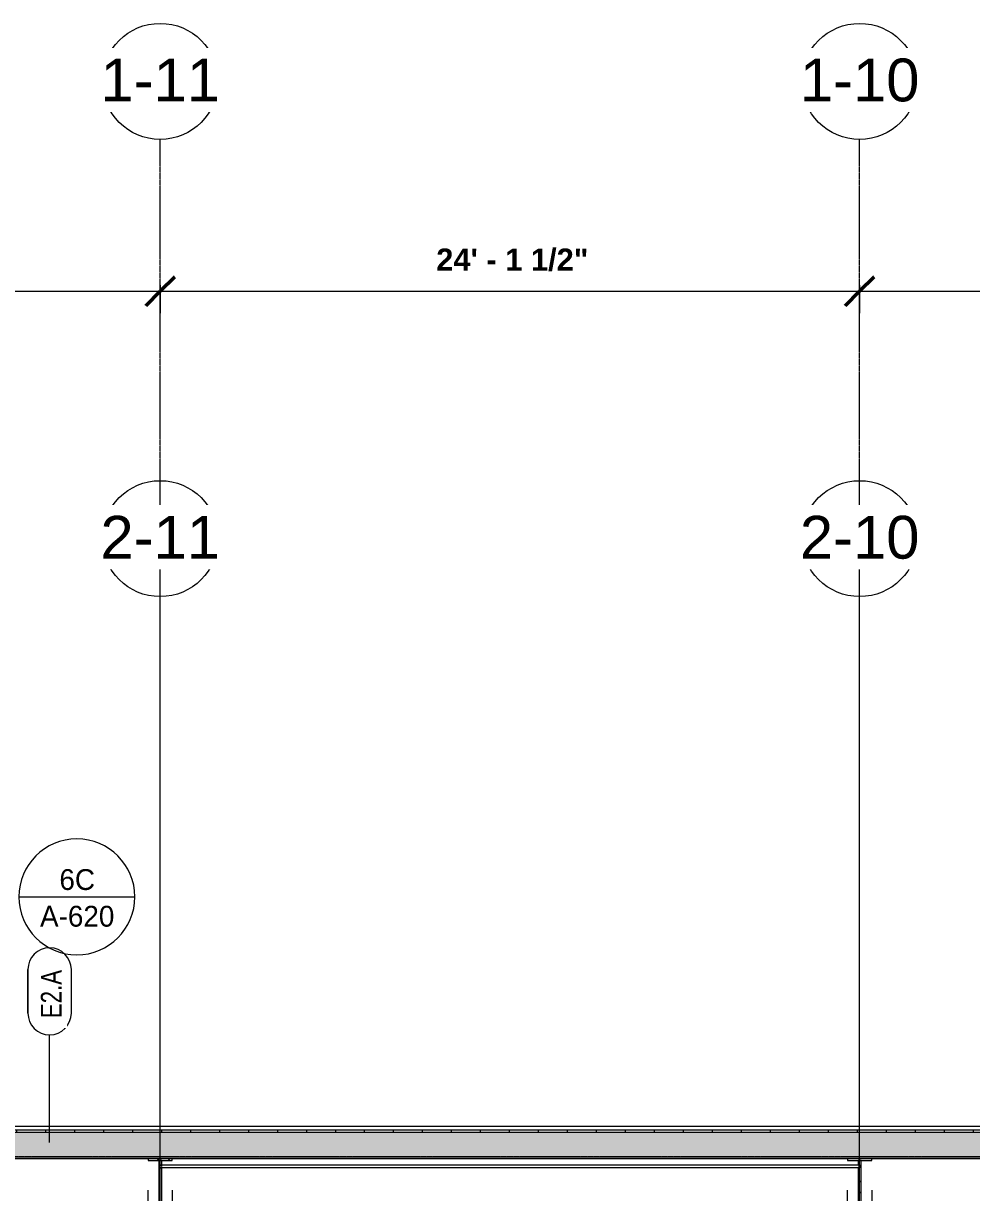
# Model space of a CAD drawing. Header units: inches. Extents: x 21592 to 24810, y -23179 to -20467.
# Drawn here: x 23318.8 to 23711.2, y -21149.1 to -20665.1 of the extents above; entities that cross this region are included whole.
import ezdxf

# ---------------------------------------------------------------- set-up
doc = ezdxf.new("R2010")
doc.units = ezdxf.units.IN
doc.header["$MEASUREMENT"] = 0
doc.linetypes.add('Grid Line 1_2_', pattern=[0.875, 0.5, -0.125, 0.125, -0.125])
for name, color, linetype, lineweight in [('A-ANNO-DIMS', 211, 'Continuous', 9), ('A-ANNO-DIMS-96', 211, 'Continuous', 9), ('A-ANNO-SYMB', 150, 'Continuous', 9), ('A-WALL', 113, 'Continuous', 20), ('A-WALL-IDEN', 211, 'Continuous', 9), ('A-WALL-PATT', 111, 'Continuous', 50), ('S-BEAM', 12, 'Continuous', 20), ('S-GRID', 1, 'Continuous', 9), ('S-GRID-IDEN', 1, 'Continuous', 9)]:
    doc.layers.add(name, color=color, linetype=linetype, lineweight=lineweight)
doc.styles.add('Arial', font='arial.ttf', dxfattribs={"height": 17.703593})
doc.styles.add('Arial_B', font='arialbd.ttf', dxfattribs={"height": 9.132806})
doc.styles.add('Century Gothic', font='GOTHIC.TTF', dxfattribs={"height": 8.622671})
doc.styles.add('Century Gothic_1', font='GOTHIC.TTF', dxfattribs={"width": 0.8, "height": 8.622671})
doc.dimstyles.new('OD_Dimension', dxfattribs={"dimscale": 12, "dimtxt": 9, "dimasz": 1, "dimexe": 0.75, "dimexo": 0.5, "dimgap": 0.5, "dimtad": 1, "dimdec": 3, "dimrnd": 0.125, "dimzin": 1, "dimdsep": 46, "dimlunit": 4, "dimtxsty": 'Arial_B', "dimblk1": 'OBLIQUE', "dimblk2": 'OBLIQUE', "dimsah": 1, "dimcen": 0.09, "dimdle": 0.75, "dimazin": 0, "dimtfac": 1, "dimtdec": 4, "dimtix": 1, "dimtmove": 0, "dimatfit": 3, "dimfxl": 1, "dimtvp": 1, "dimtfill": 1, "dimfrac": 2, "dimtolj": 1, "dimtzin": 0, "dimlwd": 13, "dimlwe": 13, "dimarcsym": 2})
pattern_1 = [(225, (23664.89, -22360.053), (9.503515, -9.503515), []), (225, (23664.89, -22374.453), (9.503515, -9.503515), [])]
pattern_2 = [(225, (23375.39, -22360.053), (9.503515, -9.503515), []), (225, (23375.39, -22374.453), (9.503515, -9.503515), [])]

# ---------------------------------------------------------------- blocks, each defined once
blk = doc.blocks.new('columns and girder2 - one-V16-Enlarged First Floor Plan _West_')
at = {"layer": 'S-BEAM', "lineweight": 9}
h = blk.add_hatch(dxfattribs=at)
h.set_pattern_fill('FP_22', color=8, style=0, pattern_type=2)
h.set_pattern_definition(pattern_1)
h.paths.add_polyline_path([(5, -0.5), (-5, -0.5), (-5, -2), (5, -2)], flags=0)
h.paths.add_polyline_path([(-5, -17.03), (-5, -18.55), (5, -18.55), (5, -17.03), (1.2, -17.03)], flags=0)
h.paths.add_polyline_path([(1.2, -1204.89), (-5, -1204.89), (-5, -1206.4), (5, -1206.4), (5, -1204.89)], flags=0)
h.paths.add_polyline_path([(5, -1224.25), (-5, -1224.25), (-5, -1225), (5, -1225)], flags=0)
h = blk.add_hatch(dxfattribs=at)
h.set_pattern_fill('FP_22', color=8, style=0, pattern_type=2)
h.set_pattern_definition(pattern_1)
h.paths.add_polyline_path([(0.62, -2), (-0.63, -2), (-0.63, -17.03), (0.62, -17.03), (0.62, -5.72), (-0.03, -5.71), (-0.21, -5.61), (-0.32, -5.43), (-0.36, -5.22), (-0.32, -5.01), (-0.22, -4.84), (-0.11, -4.75), (0.11, -4.72), (0.62, -4.72), (0.62, -3.92)], flags=0)
h.paths.add_polyline_path([(0.62, -1206.4), (-0.63, -1206.4), (-0.63, -1224.25), (0.62, -1224.25), (0.62, -1222.25), (-0.05, -1222.23), (-0.29, -1222.1), (-0.41, -1221.75), (-0.29, -1221.4), (-0.01, -1221.25), (0.62, -1221.25), (0.62, -1214.31)], flags=0)
at = {"layer": 'S-BEAM', "color": 43, "lineweight": 13}
for p, q in [((-5, -1211.89), (-5, -1206.4)), ((5, -1206.4), (5, -1211.89))]:
    blk.add_line(p, q, dxfattribs=at)
at = {"layer": 'S-BEAM', "color": 7}
for p, q in [((-0.63, -1206.4), (-0.63, -1224.25)), ((0.62, -1221.25), (0.62, -1206.4)), ((5, -1224.25), (-5, -1224.25)), ((-5, -1224.25), (-5, -1225)), ((-0.63, -1224.25), (0.62, -1224.25)), ((0.62, -1224.25), (0.62, -1222.25)), ((5, -1225), (5, -1224.25))]:
    blk.add_line(p, q, dxfattribs=at)
blk = doc.blocks.new('columns and girder2 - one-V17-Enlarged First Floor Plan _West_')
at = {"layer": 'S-BEAM', "lineweight": 9}
h = blk.add_hatch(dxfattribs=at)
h.set_pattern_fill('FP_23', color=8, style=0, pattern_type=2)
h.set_pattern_definition(pattern_2)
h.paths.add_polyline_path([(5, -0.5), (-5, -0.5), (-5, -2), (5, -2)], flags=0)
h.paths.add_polyline_path([(-5, -17.03), (-5, -18.55), (5, -18.55), (5, -17.03)], flags=0)
h.paths.add_polyline_path([(-5, -1204.89), (-5, -1206.4), (5, -1206.4), (5, -1204.89)], flags=0)
h.paths.add_polyline_path([(5, -1224.25), (-5, -1224.25), (-5, -1225), (5, -1225)], flags=0)
h = blk.add_hatch(dxfattribs=at)
h.set_pattern_fill('FP_23', color=8, style=0, pattern_type=2)
h.set_pattern_definition(pattern_2)
h.paths.add_polyline_path([(0.62, -2), (-0.63, -2), (-0.63, -4.72), (0, -4.72), (0.26, -4.87), (0.35, -5.27), (0.26, -5.57), (0, -5.72), (-0.63, -5.72), (-0.63, -17.03), (0.62, -17.03), (0.62, -3.92)], flags=0)
h.paths.add_polyline_path([(-0.63, -1206.4), (-0.59, -1221.25), (-0.26, -1221.27), (-0.02, -1221.4), (0.1, -1221.75), (-0.02, -1222.1), (-0.3, -1222.25), (-0.63, -1222.25), (-0.63, -1224.25), (0.62, -1224.25), (0.62, -1206.4)], flags=0)
at = {"layer": 'S-BEAM', "color": 43, "lineweight": 13}
for p, q in [((-5, -1211.89), (-5, -1206.4)), ((5, -1206.4), (5, -1211.89))]:
    blk.add_line(p, q, dxfattribs=at)
at = {"layer": 'S-BEAM', "color": 7}
for p, q in [((-0.63, -1206.4), (-0.63, -1221.25)), ((0.62, -1224.25), (0.62, -1206.4)), ((5, -1224.25), (-5, -1224.25)), ((-5, -1224.25), (-5, -1225)), ((-0.63, -1222.25), (-0.63, -1224.25)), ((-0.63, -1224.25), (0.62, -1224.25)), ((5, -1225), (5, -1224.25))]:
    blk.add_line(p, q, dxfattribs=at)
blk = doc.blocks.new('Round Bar - 1_-1262143-Enlarged First Floor Plan _West_')
at = {"layer": 'S-BEAM', "color": 43, "lineweight": 13}
for p, q in [((23520.73, -21137.8), (23375.69, -21137.8)), ((23375.69, -21138.8), (23520.73, -21138.8))]:
    blk.add_line(p, q, dxfattribs=at)
for start_param, end_param in [(0, 3.141593), (3.141593, 6.283185)]:
    blk.add_ellipse((23375.69, -21138.3), major_axis=(0, 0.5), ratio=0.802206, start_param=start_param, end_param=end_param, dxfattribs=at)
blk = doc.blocks.new('Round Bar - 1_-1262172-Enlarged First Floor Plan _West_')
at = {"layer": 'S-BEAM', "color": 43, "lineweight": 13}
for p, q in [((23664.9, -21137.8), (23519.86, -21137.8)), ((23519.86, -21138.8), (23664.9, -21138.8))]:
    blk.add_line(p, q, dxfattribs=at)
for start_param, end_param in [(0, 3.141593), (3.141593, 6.283185)]:
    blk.add_ellipse((23664.9, -21138.3), major_axis=(0, 0.5), ratio=0.802206, start_param=start_param, end_param=end_param, dxfattribs=at)
blk = doc.blocks.new('Grid - Grid Head - Circle-14747-Enlarged First Floor Plan _West_')
at = {"layer": 'S-GRID-IDEN'}
blk.add_circle((0, 0), 0.25, dxfattribs=at)
blk = doc.blocks.new('DIMBLOCK4-Enlarged First Floor Plan _West_')
at = {"layer": 'A-ANNO-DIMS-96', "lineweight": 50}
for p, q in [((23085.89, -20776.03), (23091.89, -20770.03)), ((23375.39, -20776.03), (23381.39, -20770.03)), ((23085.89, -20776.03), (23079.89, -20782.03)), ((23375.39, -20776.03), (23369.39, -20782.03))]:
    blk.add_line(p, q, dxfattribs=at)
at = {"layer": 'A-ANNO-DIMS-96', "lineweight": 13}
for p, q in [((23085.89, -20773.55), (23085.89, -20785.03)), ((23085.89, -20776.03), (23085.89, -20773.55)), ((23375.39, -20773.55), (23375.39, -20785.03)), ((23375.39, -20776.03), (23375.39, -20773.55)), ((23085.89, -20776.03), (23375.39, -20776.03))]:
    blk.add_line(p, q, dxfattribs=at)
at = {"layer": 'A-ANNO-DIMS-96', "color": 0, "lineweight": 13, "insert": (23200.14, -20758.33), "char_height": 9.1328, "width": 73.2, "attachment_point": 1, "line_spacing_factor": 0.938532, "style": 'Arial_B', "bg_fill": 3, "box_fill_scale": 1.25, "bg_fill_color": 0, "bg_fill_transparency": 0}
blk.add_mtext('24\' - 1 1/2"', dxfattribs=at)
blk = doc.blocks.new('_Oblique')
at = {"color": 0, "linetype": 'ByBlock', "lineweight": -2}
blk.add_line((-0.5, -0.5), (0.5, 0.5), dxfattribs=at)
blk = doc.blocks.new('DIMBLOCK5-Enlarged First Floor Plan _West_')
at = {"layer": 'A-ANNO-DIMS-96', "lineweight": 50}
for p, q in [((23375.39, -20776.03), (23381.39, -20770.03)), ((23664.89, -20776.03), (23670.89, -20770.03)), ((23375.39, -20776.03), (23369.39, -20782.03)), ((23664.89, -20776.03), (23658.89, -20782.03))]:
    blk.add_line(p, q, dxfattribs=at)
at = {"layer": 'A-ANNO-DIMS-96', "lineweight": 13}
for p, q in [((23375.39, -20773.55), (23375.39, -20785.03)), ((23375.39, -20776.03), (23375.39, -20773.55)), ((23664.89, -20773.55), (23664.89, -20785.03)), ((23664.89, -20776.03), (23664.89, -20773.55)), ((23375.39, -20776.03), (23664.89, -20776.03))]:
    blk.add_line(p, q, dxfattribs=at)
at = {"layer": 'A-ANNO-DIMS-96', "color": 0, "lineweight": 13, "insert": (23489.64, -20758.33), "char_height": 9.1328, "width": 73.2, "attachment_point": 1, "line_spacing_factor": 0.938532, "style": 'Arial_B', "bg_fill": 3, "box_fill_scale": 1.25, "bg_fill_color": 0, "bg_fill_transparency": 0}
blk.add_mtext('24\' - 1 1/2"', dxfattribs=at)
blk = doc.blocks.new('DIMBLOCK6-Enlarged First Floor Plan _West_')
at = {"layer": 'A-ANNO-DIMS-96', "lineweight": 50}
for p, q in [((23664.89, -20776.03), (23670.89, -20770.03)), ((23954.39, -20776.03), (23960.39, -20770.03)), ((23664.89, -20776.03), (23658.89, -20782.03)), ((23954.39, -20776.03), (23948.39, -20782.03))]:
    blk.add_line(p, q, dxfattribs=at)
at = {"layer": 'A-ANNO-DIMS-96', "lineweight": 13}
for p, q in [((23664.89, -20773.55), (23664.89, -20785.03)), ((23664.89, -20776.03), (23664.89, -20773.55)), ((23954.39, -20773.55), (23954.39, -20785.03)), ((23954.39, -20776.03), (23954.39, -20773.55)), ((23664.89, -20776.03), (23954.39, -20776.03))]:
    blk.add_line(p, q, dxfattribs=at)
at = {"layer": 'A-ANNO-DIMS-96', "color": 0, "lineweight": 13, "insert": (23779.14, -20758.33), "char_height": 9.1328, "width": 73.2, "attachment_point": 1, "line_spacing_factor": 0.938532, "style": 'Arial_B', "bg_fill": 3, "box_fill_scale": 1.25, "bg_fill_color": 0, "bg_fill_transparency": 0}
blk.add_mtext('24\' - 1 1/2"', dxfattribs=at)
blk = doc.blocks.new('Wall Tag - 1_4_-1369832-Enlarged First Floor Plan _West_')
at = {"layer": 'A-WALL-IDEN', "color": 153}
for p, q in [((-0.0822, 0.0968), (0.1053, 0.0968)), ((0.1053, 0.0968), (-0.0822, 0.0968)), ((-0.0822, -0.0907), (0.1053, -0.0907)), ((-0.0822, -0.0907), (0.1053, -0.0907))]:
    blk.add_line(p, q, dxfattribs=at)
for centre, start, end in [((-0.0822, 0.0031), 90, 270), ((-0.0822, 0.0031), 90, 270), ((0.1053, 0.0031), 270, 90), ((0.1053, 0.0031), 270, 90)]:
    blk.add_arc(centre, 0.0937, start, end, dxfattribs=at)
blk = doc.blocks.new('Floor Plan - Callout Head-19020-Enlarged First Floor Plan _West_')
at = {"layer": 'A-ANNO-SYMB'}
blk.add_line((-0.25, 0), (0.25, 0), dxfattribs=at)
for start, end in [(360, 180), (180, 360)]:
    blk.add_arc((0, 0), 0.25, start, end, dxfattribs=at)

msp = doc.modelspace()

# ---------------------------------------------------------------- hatches: boundary and pattern name
at = {"layer": 'A-WALL-PATT', "lineweight": 9}
h = msp.add_hatch(dxfattribs=at)
h.set_pattern_fill('FP_7', color=8, style=0, pattern_type=2)
h.set_pattern_definition([(161.57, (0.48, 0.48), (-3.839953776, -1.544e-05), [0, -27.322, 3.034, 0]), (18.43, (-0.48, 0.48), (-3.839953776, 1.544e-05), [0, -27.322, 3.034, 0]), (108.43, (0.48, 0.48), (1.919622, -9.60052459), [9.106, -21.25]), (71.57, (-0.48, 0.48), (1.919622, 9.60052459), [9.106, -21.25])])
h.paths.add_polyline_path([(22783.8902, -21134.3028), (22847.0152, -21134.3028), (22847.0152, -21128.4278), (22847.7652, -21128.4278), (22847.7652, -21124.3028), (22781.3902, -21124.3028), (22781.3902, -21134.3028), (22782.3902, -21134.3028)], flags=0)
h.paths.add_polyline_path([(23200.4551, -21134.3028), (24312.2251, -21134.3028), (24312.2251, -21124.3028), (23072.7652, -21124.3028), (23072.7652, -21128.4278), (23073.5152, -21128.4278), (23073.5152, -21134.3028), (23126.3371, -21134.3028)], flags=0)
h.paths.add_polyline_path([(22920.5152, -21134.3028), (22928.0152, -21134.3028), (22928.0152, -21128.4278), (22928.7652, -21128.4278), (22928.7652, -21124.3028), (22919.7652, -21124.3028), (22919.7652, -21128.4278), (22920.5152, -21128.4278)], flags=0)
h = msp.add_hatch(dxfattribs=at)
h.set_pattern_fill('FP_10', color=8, style=0, pattern_type=2)
h.set_pattern_definition([(0, (0, 0), (0, 12), []), (90, (0, 0), (-12, 7e-16), [])])
h.paths.add_polyline_path([(22782.3902, -21124.3028), (22847.7652, -21124.3028), (22847.7652, -21123.3028), (22782.3902, -21123.3028)], flags=0)
h.paths.add_polyline_path([(23719.2811, -21124.3028), (24312.2251, -21124.3028), (24312.2251, -21123.3028), (23072.7652, -21123.3028), (23072.7652, -21124.3028), (23645.1631, -21124.3028)], flags=0)
h.paths.add_polyline_path([(22928.7652, -21124.3028), (22928.7652, -21123.3028), (22919.7652, -21123.3028), (22919.7652, -21124.3028)], flags=0)

# ---------------------------------------------------------------- linework, layer by layer
at = {"layer": 'A-WALL', "color": 7}
for p, q in [((24312.2251, -21121.8028), (23072.7652, -21121.8028)), ((24312.2251, -21123.3028), (23072.7652, -21123.3028)), ((24312.2251, -21124.3028), (23072.7652, -21124.3028)), ((23072.7652, -21135.0528), (24312.2251, -21135.0528)), ((23073.5152, -21134.3028), (24312.2251, -21134.3028))]:
    msp.add_line(p, q, dxfattribs=at)
at = {"layer": 'A-WALL-IDEN', "color": 153}
msp.add_line((23329.6183, -21128.4278), (23329.6183, -21083.8231), dxfattribs=at)
at = {"layer": 'S-GRID', "linetype": 'Grid Line 1_2_'}
for p, q in [((23375.3902, -22879.3028), (23375.3902, -20713.1265)), ((23664.8902, -22879.3028), (23664.8902, -20713.1265)), ((23375.3902, -23130.6211), (23375.3902, -20902.4278)), ((23664.8902, -23130.6211), (23664.8902, -20902.4278)), ((24694.7891, -21124.3028), (22748.0152, -21124.3028)), ((24742.7891, -21134.3028), (22748.0152, -21134.3028))]:
    msp.add_line(p, q, dxfattribs=at)

# ---------------------------------------------------------------- block references
at = {"layer": 'A-WALL-IDEN', "color": 153, "xscale": 95.99999999999994, "yscale": 95.99999999999994, "zscale": 95.99999999999994, "rotation": 89.99999999999991}
msp.add_blockref('Wall Tag - 1_4_-1369832-Enlarged First Floor Plan _West_', (23329.912, -21066.9278), dxfattribs=at)
at = {"layer": 'S-BEAM', "color": 43, "lineweight": 13, "rotation": 180}
for name, p in [('columns and girder2 - one-V17-Enlarged First Floor Plan _West_', (23375.3902, -22360.0528)), ('columns and girder2 - one-V16-Enlarged First Floor Plan _West_', (23664.8902, -22360.0528))]:
    msp.add_blockref(name, p, dxfattribs=at)
at = {"layer": 'S-BEAM', "color": 43, "lineweight": 13}
for name in ['Round Bar - 1_-1262143-Enlarged First Floor Plan _West_', 'Round Bar - 1_-1262172-Enlarged First Floor Plan _West_']:
    msp.add_blockref(name, (0, 0), dxfattribs=at)
at = {"layer": 'S-GRID-IDEN', "xscale": 95.99999999999994, "yscale": 95.99999999999994, "zscale": 95.99999999999994}
for p in [(23375.3902, -20689.1265), (23664.8902, -20689.1265), (23375.3902, -20878.4278), (23664.8902, -20878.4278)]:
    msp.add_blockref('Grid - Grid Head - Circle-14747-Enlarged First Floor Plan _West_', p, dxfattribs=at)

# ---------------------------------------------------------------- texts
at = {"layer": 'A-ANNO-SYMB', "char_height": 8.62267, "attachment_point": 2, "line_spacing_factor": 0.984117, "style": 'Century Gothic'}
for s, insert, width in [('6C', (23341.024, -21015.2382), 19.44), ('A-620', (23341.024, -21030.4304), 38.88)]:
    msp.add_mtext(s, dxfattribs=dict(at, insert=insert, width=width))

# ---------------------------------------------------------------- next in the draw order: texts
at = {"layer": 'A-WALL-IDEN', "insert": (23325.9777, -21066.9567), "char_height": 8.62267, "width": 23.76, "attachment_point": 2, "rotation": 90, "line_spacing_factor": 0.984117, "style": 'Century Gothic_1', "bg_fill": 3, "box_fill_scale": 1.25, "bg_fill_color": 0, "bg_fill_transparency": 0}
msp.add_mtext('E2.A', dxfattribs=at)
at = {"layer": 'S-GRID-IDEN', "char_height": 17.70359, "width": 58.968, "attachment_point": 2, "line_spacing_factor": 0.938532, "style": 'Arial', "bg_fill": 3, "box_fill_scale": 1.25, "bg_fill_color": 0, "bg_fill_transparency": 0}
for s, insert in [('1-11', (23375.3856, -20679.6897)), ('1-10', (23664.8856, -20679.6897)), ('2-11', (23375.3856, -20868.9909)), ('2-10', (23664.8856, -20868.9909))]:
    msp.add_mtext(s, dxfattribs=dict(at, insert=insert))

# ---------------------------------------------------------------- next in the draw order: dimensions: what is measured, and where the dimension line sits
at = {"layer": 'A-ANNO-DIMS', "lineweight": 13}
dim = msp.add_linear_dim(base=(23375.3902, -20776.031), p1=(23085.8902, -20767.5457), p2=(23375.3902, -20767.5457), dimstyle='OD_Dimension', override={"dimpost": '<>', "dimfxl": 289.5}, dxfattribs=at)
dim.commit()
dim.dimension.update_dxf_attribs({"geometry": 'DIMBLOCK4-Enlarged First Floor Plan _West_', "text_midpoint": (23230.6402, -20765.3089)})

# ---------------------------------------------------------------- next in the draw order: block references
at = {"layer": 'A-ANNO-SYMB', "xscale": 95.99999999999994, "yscale": 95.99999999999994, "zscale": 95.99999999999994}
msp.add_blockref('Floor Plan - Callout Head-19020-Enlarged First Floor Plan _West_', (23340.8856, -21026.7288), dxfattribs=at)

# ---------------------------------------------------------------- next in the draw order: dimensions: what is measured, and where the dimension line sits
at = {"layer": 'A-ANNO-DIMS', "lineweight": 13}
dim = msp.add_linear_dim(base=(23664.8902, -20776.031), p1=(23375.3902, -20767.5457), p2=(23664.8902, -20767.5457), dimstyle='OD_Dimension', override={"dimpost": '<>', "dimfxl": 289.5}, dxfattribs=at)
dim.commit()
dim.dimension.update_dxf_attribs({"geometry": 'DIMBLOCK5-Enlarged First Floor Plan _West_', "text_midpoint": (23520.1402, -20765.3089)})

# ---------------------------------------------------------------- next in the draw order: dimensions: what is measured, and where the dimension line sits
dim = msp.add_linear_dim(base=(23954.3902, -20776.031), p1=(23664.8902, -20767.5457), p2=(23954.3902, -20767.5457), dimstyle='OD_Dimension', override={"dimpost": '<>', "dimfxl": 289.5}, dxfattribs=at)
dim.commit()
dim.dimension.update_dxf_attribs({"geometry": 'DIMBLOCK6-Enlarged First Floor Plan _West_', "text_midpoint": (23809.6402, -20765.3089)})

doc.saveas('drawing.dxf')
